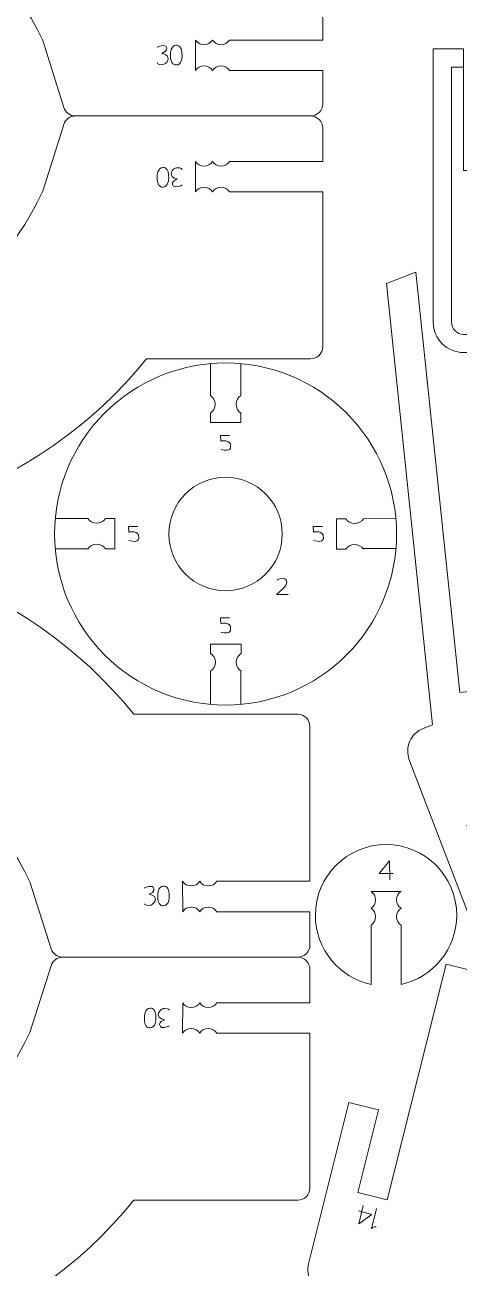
# Model space of a CAD drawing. Header units: centimetres. Extents: x -25 to 25, y -32.5 to 32.5.
# Drawn here: x -6.32 to -1.99, y -3.68 to 8.72 of the extents above; entities that cross this region are included whole.
import ezdxf

# ---------------------------------------------------------------- set-up
doc = ezdxf.new("R2010")
doc.units = ezdxf.units.CM
doc.header["$MEASUREMENT"] = 0
doc.layers.add('Capa 1', color=7, linetype='Continuous')

msp = doc.modelspace()

# ---------------------------------------------------------------- linework, layer by layer
at = {"layer": 'Capa 1', "color": 250, "lineweight": 9}
for points, knots in [([(-4.2776, 8.56826), (-4.2776, 8.56826), (-3.34773, 8.56826), (-3.34773, 8.56826), (-3.34773, 8.56826), (-3.34773, 8.56826), (-3.34773, 10.11367), (-3.34773, 10.11367), (-3.34773, 10.11367), (-3.34777, 10.18055), (-3.40184, 10.23479), (-3.46872, 10.23487), (-3.46872, 10.23487), (-3.46872, 10.23487), (-5.10505, 10.23466), (-5.10505, 10.23466), (-5.10505, 10.23466), (-6.19183, 11.5778), (-7.95059, 12.18176), (-9.63327, 11.78969), (-9.63327, 11.78969), (-11.31595, 11.39757), (-12.62119, 10.10196), (-13.00231, 8.41678), (-13.00231, 8.41678), (-13.00231, 8.41678), (-12.37828, 8.41678), (-12.37828, 8.41678), (-12.37828, 8.41678), (-11.86627, 9.66375), (-10.66678, 10.49123), (-9.31928, 10.52709), (-9.31928, 10.52709), (-7.97177, 10.563), (-6.72051, 9.78045), (-6.1429, 8.56247), (-6.1429, 8.56247), (-6.1429, 8.56247), (-5.93152, 7.8954), (-5.93152, 7.8954), (-5.93152, 7.8954), (-5.91556, 7.84498), (-5.86884, 7.81078), (-5.816, 7.81078), (-5.816, 7.81078), (-5.816, 7.81078), (-3.46893, 7.81078), (-3.46893, 7.81078), (-3.46893, 7.81078), (-3.43676, 7.81082), (-3.40591, 7.82359), (-3.38321, 7.84638), (-3.38321, 7.84638), (-3.36046, 7.86913), (-3.34773, 7.89981), (-3.34773, 7.93198), (-3.34773, 7.93198), (-3.34773, 7.93198), (-3.34773, 8.26525), (-3.34773, 8.26525), (-3.34773, 8.26525), (-3.34773, 8.26525), (-4.27744, 8.26525), (-4.27744, 8.26525)], [0, 0, 0, 0, 0.05882353, 0.05882353, 0.05882353, 0.05882353, 0.11764706, 0.11764706, 0.11764706, 0.11764706, 0.17647059, 0.17647059, 0.17647059, 0.17647059, 0.23529412, 0.23529412, 0.23529412, 0.23529412, 0.29411765, 0.29411765, 0.29411765, 0.29411765, 0.35294118, 0.35294118, 0.35294118, 0.35294118, 0.41176471, 0.41176471, 0.41176471, 0.41176471, 0.47058824, 0.47058824, 0.47058824, 0.47058824, 0.52941176, 0.52941176, 0.52941176, 0.52941176, 0.58823529, 0.58823529, 0.58823529, 0.58823529, 0.64705882, 0.64705882, 0.64705882, 0.64705882, 0.70588235, 0.70588235, 0.70588235, 0.70588235, 0.76470588, 0.76470588, 0.76470588, 0.76470588, 0.82352941, 0.82352941, 0.82352941, 0.82352941, 0.88235294, 0.88235294, 0.88235294, 0.88235294, 1, 1, 1, 1]), ([(-4.61785, 8.56826), (-4.59989, 8.54028), (-4.5685, 8.52174), (-4.53279, 8.52174), (-4.53279, 8.52174), (-4.49708, 8.52174), (-4.46569, 8.54028), (-4.44773, 8.56826)], [0, 0, 0, 0, 0.33333333, 0.33333333, 0.33333333, 0.33333333, 1, 1, 1, 1]), ([(-4.44773, 8.56826), (-4.42977, 8.54028), (-4.39838, 8.52174), (-4.36267, 8.52174), (-4.36267, 8.52174), (-4.32695, 8.52174), (-4.29556, 8.54028), (-4.2776, 8.56826)], [0, 0, 0, 0, 0.33333333, 0.33333333, 0.33333333, 0.33333333, 1, 1, 1, 1]), ([(-4.61769, 8.26525), (-4.59973, 8.29322), (-4.56834, 8.31177), (-4.53263, 8.31177), (-4.53263, 8.31177), (-4.49692, 8.31177), (-4.46552, 8.29322), (-4.44757, 8.26525)], [0, 0, 0, 0, 0.33333333, 0.33333333, 0.33333333, 0.33333333, 1, 1, 1, 1]), ([(-4.44757, 8.26525), (-4.42961, 8.29322), (-4.39822, 8.31177), (-4.3625, 8.31177), (-4.3625, 8.31177), (-4.32679, 8.31177), (-4.2954, 8.29322), (-4.27744, 8.26525)], [0, 0, 0, 0, 0.33333333, 0.33333333, 0.33333333, 0.33333333, 1, 1, 1, 1]), ([(-4.2776, 7.0533), (-4.2776, 7.0533), (-3.34773, 7.0533), (-3.34773, 7.0533), (-3.34773, 7.0533), (-3.34773, 7.0533), (-3.34773, 5.50789), (-3.34773, 5.50789), (-3.34773, 5.50789), (-3.34777, 5.44101), (-3.40184, 5.38677), (-3.46872, 5.38669), (-3.46872, 5.38669), (-3.46872, 5.38669), (-5.10505, 5.3869), (-5.10505, 5.3869), (-5.10505, 5.3869), (-6.19183, 4.04376), (-7.95059, 3.4398), (-9.63327, 3.83187), (-9.63327, 3.83187), (-11.31595, 4.22399), (-12.62119, 5.5196), (-13.00231, 7.20478), (-13.00231, 7.20478), (-13.00231, 7.20478), (-12.37828, 7.20478), (-12.37828, 7.20478), (-12.37828, 7.20478), (-11.86627, 5.95781), (-10.66678, 5.13033), (-9.31928, 5.09447), (-9.31928, 5.09447), (-7.97177, 5.05856), (-6.72051, 5.84111), (-6.1429, 7.05909), (-6.1429, 7.05909), (-6.1429, 7.05909), (-5.93152, 7.72616), (-5.93152, 7.72616), (-5.93152, 7.72616), (-5.91556, 7.77658), (-5.86884, 7.81078), (-5.816, 7.81078)], [0, 0, 0, 0, 0.08333333, 0.08333333, 0.08333333, 0.08333333, 0.16666667, 0.16666667, 0.16666667, 0.16666667, 0.25, 0.25, 0.25, 0.25, 0.33333333, 0.33333333, 0.33333333, 0.33333333, 0.41666667, 0.41666667, 0.41666667, 0.41666667, 0.5, 0.5, 0.5, 0.5, 0.58333333, 0.58333333, 0.58333333, 0.58333333, 0.66666667, 0.66666667, 0.66666667, 0.66666667, 0.75, 0.75, 0.75, 0.75, 0.83333333, 0.83333333, 0.83333333, 0.83333333, 1, 1, 1, 1]), ([(-3.46893, 7.81078), (-3.43676, 7.81074), (-3.40591, 7.79797), (-3.38321, 7.77518), (-3.38321, 7.77518), (-3.36046, 7.75243), (-3.34773, 7.72175), (-3.34773, 7.68958), (-3.34773, 7.68958), (-3.34773, 7.68958), (-3.34773, 7.35631), (-3.34773, 7.35631), (-3.34773, 7.35631), (-3.34773, 7.35631), (-4.27744, 7.35631), (-4.27744, 7.35631)], [0, 0, 0, 0, 0.2, 0.2, 0.2, 0.2, 0.4, 0.4, 0.4, 0.4, 0.6, 0.6, 0.6, 0.6, 1, 1, 1, 1]), ([(-4.61769, 7.35631), (-4.59973, 7.32834), (-4.56834, 7.30979), (-4.53263, 7.30979), (-4.53263, 7.30979), (-4.49692, 7.30979), (-4.46552, 7.32834), (-4.44757, 7.35631)], [0, 0, 0, 0, 0.33333333, 0.33333333, 0.33333333, 0.33333333, 1, 1, 1, 1]), ([(-4.44757, 7.35631), (-4.42961, 7.32834), (-4.39822, 7.30979), (-4.3625, 7.30979), (-4.3625, 7.30979), (-4.32679, 7.30979), (-4.2954, 7.32834), (-4.27744, 7.35631)], [0, 0, 0, 0, 0.33333333, 0.33333333, 0.33333333, 0.33333333, 1, 1, 1, 1]), ([(-4.61785, 7.0533), (-4.59989, 7.08128), (-4.5685, 7.09982), (-4.53279, 7.09982), (-4.53279, 7.09982), (-4.49708, 7.09982), (-4.46569, 7.08128), (-4.44773, 7.0533)], [0, 0, 0, 0, 0.33333333, 0.33333333, 0.33333333, 0.33333333, 1, 1, 1, 1]), ([(-4.44773, 7.0533), (-4.42977, 7.08128), (-4.39838, 7.09982), (-4.36267, 7.09982), (-4.36267, 7.09982), (-4.32695, 7.09982), (-4.29556, 7.08128), (-4.2776, 7.0533)], [0, 0, 0, 0, 0.33333333, 0.33333333, 0.33333333, 0.33333333, 1, 1, 1, 1]), ([(-2.7102, 6.14013), (-2.7102, 6.14013), (-2.41727, 6.25227), (-2.41727, 6.25227), (-2.41727, 6.25227), (-2.41727, 6.25227), (-1.98019, 2.05726), (-1.98019, 2.05726), (-1.98019, 2.05726), (-1.98019, 2.05726), (-1.02435, 2.15685), (-1.02435, 2.15685), (-1.02435, 2.15685), (-0.5287, 0.86214), (-0.26416, 0.17111), (0.20325, -1.04984), (0.20325, -1.04984), (0.20325, -1.04984), (-0.76112, -1.41902), (-0.76112, -1.41902), (-0.76112, -1.41902), (-0.76112, -1.41902), (-1.62771, 0.84465), (-1.62771, 0.84465), (-1.62771, 0.84465), (-1.62771, 0.84465), (-1.91069, 0.73632), (-1.91069, 0.73632), (-1.91069, 0.73632), (-1.91069, 0.73632), (-1.60738, -0.05597), (-1.60738, -0.05597), (-1.60738, -0.05597), (-1.60738, -0.05597), (-1.89031, -0.16428), (-1.89031, -0.16428), (-1.89031, -0.16428), (-1.89031, -0.16428), (-2.48377, 1.38594), (-2.48377, 1.38594), (-2.48377, 1.38594), (-2.50674, 1.44604), (-2.50488, 1.51277), (-2.47865, 1.57148), (-2.47865, 1.57148), (-2.45239, 1.63025), (-2.40416, 1.67602), (-2.3441, 1.69897), (-2.3441, 1.69897), (-2.3441, 1.69897), (-2.2512, 1.73453), (-2.2512, 1.73453), (-2.2512, 1.73453), (-2.2512, 1.73453), (-2.7102, 6.14013), (-2.7102, 6.14013)], [0, 0, 0, 0, 0.06666667, 0.06666667, 0.06666667, 0.06666667, 0.13333333, 0.13333333, 0.13333333, 0.13333333, 0.2, 0.2, 0.2, 0.2, 0.26666667, 0.26666667, 0.26666667, 0.26666667, 0.33333333, 0.33333333, 0.33333333, 0.33333333, 0.4, 0.4, 0.4, 0.4, 0.46666667, 0.46666667, 0.46666667, 0.46666667, 0.53333333, 0.53333333, 0.53333333, 0.53333333, 0.6, 0.6, 0.6, 0.6, 0.66666667, 0.66666667, 0.66666667, 0.66666667, 0.73333333, 0.73333333, 0.73333333, 0.73333333, 0.8, 0.8, 0.8, 0.8, 0.86666667, 0.86666667, 0.86666667, 0.86666667, 1, 1, 1, 1]), ([(-4.31728, 1.93298), (-4.76966, 1.93268), (-5.20364, 2.11211), (-5.52369, 2.43179), (-5.52369, 2.43179), (-5.84379, 2.75146), (-6.02377, 3.18737), (-6.02407, 3.63976), (-6.02407, 3.63976), (-6.02433, 4.09213), (-5.84492, 4.52609), (-5.52523, 4.84618), (-5.52523, 4.84618), (-5.20554, 5.16627), (-4.76966, 5.34624), (-4.31728, 5.34652), (-4.31728, 5.34652), (-3.86489, 5.34682), (-3.43091, 5.16738), (-3.11085, 4.84771), (-3.11085, 4.84771), (-2.79077, 4.52802), (-2.61078, 4.09213), (-2.61048, 3.63976), (-2.61048, 3.63976), (-2.61023, 3.18737), (-2.78965, 2.7534), (-3.10933, 2.43331), (-3.10933, 2.43331), (-3.42898, 2.11324), (-3.86489, 1.93325), (-4.31728, 1.93298)], [0, 0, 0, 0, 0.11111111, 0.11111111, 0.11111111, 0.11111111, 0.22222222, 0.22222222, 0.22222222, 0.22222222, 0.33333333, 0.33333333, 0.33333333, 0.33333333, 0.44444444, 0.44444444, 0.44444444, 0.44444444, 0.55555556, 0.55555556, 0.55555556, 0.55555556, 0.66666667, 0.66666667, 0.66666667, 0.66666667, 0.77777778, 0.77777778, 0.77777778, 0.77777778, 1, 1, 1, 1]), ([(-4.46933, 4.84556), (-4.44034, 4.86417), (-4.42113, 4.89669), (-4.42113, 4.93369), (-4.42113, 4.93369), (-4.42113, 4.97069), (-4.44034, 5.00321), (-4.46933, 5.02181)], [0, 0, 0, 0, 0.33333333, 0.33333333, 0.33333333, 0.33333333, 1, 1, 1, 1]), ([(-4.16497, 4.84556), (-4.19396, 4.86417), (-4.21317, 4.89669), (-4.21317, 4.93369), (-4.21317, 4.93369), (-4.21317, 4.97069), (-4.19396, 5.00321), (-4.16497, 5.02181)], [0, 0, 0, 0, 0.33333333, 0.33333333, 0.33333333, 0.33333333, 1, 1, 1, 1]), ([(-4.46933, 4.84555), (-4.46933, 4.84555), (-4.46944, 4.75303), (-4.46944, 4.75303), (-4.46944, 4.75303), (-4.46944, 4.75303), (-4.16497, 4.75303), (-4.16497, 4.75303), (-4.16497, 4.75303), (-4.16497, 4.75303), (-4.16497, 4.84557), (-4.16497, 4.84557)], [0, 0, 0, 0, 0.25, 0.25, 0.25, 0.25, 0.5, 0.5, 0.5, 0.5, 1, 1, 1, 1]), ([(-4.88288, 3.63975), (-4.88288, 3.32737), (-4.62965, 3.07417), (-4.31729, 3.07417), (-4.31729, 3.07417), (-4.00493, 3.07413), (-3.75169, 3.32737), (-3.75169, 3.63975), (-3.75169, 3.63975), (-3.75168, 3.95214), (-4.00493, 4.20534), (-4.31728, 4.20534), (-4.31728, 4.20534), (-4.62965, 4.20535), (-4.88288, 3.95214), (-4.88288, 3.63975)], [0, 0, 0, 0, 0.2, 0.2, 0.2, 0.2, 0.4, 0.4, 0.4, 0.4, 0.6, 0.6, 0.6, 0.6, 1, 1, 1, 1]), ([(-4.40546, 0.17469), (-4.40546, 0.17469), (-3.47559, 0.17469), (-3.47559, 0.17469), (-3.47559, 0.17469), (-3.47559, 0.17469), (-3.47559, 1.7201), (-3.47559, 1.7201), (-3.47559, 1.7201), (-3.47563, 1.78698), (-3.5297, 1.84122), (-3.59658, 1.8413), (-3.59658, 1.8413), (-3.59658, 1.8413), (-5.23291, 1.84109), (-5.23291, 1.84109), (-5.23291, 1.84109), (-6.31969, 3.18423), (-8.07845, 3.78819), (-9.76113, 3.39612), (-9.76113, 3.39612), (-11.44381, 3.004), (-12.74905, 1.70839), (-13.13017, 0.02321), (-13.13017, 0.02321), (-13.13017, 0.02321), (-12.50614, 0.02321), (-12.50614, 0.02321), (-12.50614, 0.02321), (-11.99413, 1.27018), (-10.79464, 2.09766), (-9.44714, 2.13352), (-9.44714, 2.13352), (-8.09963, 2.16943), (-6.84837, 1.38688), (-6.27076, 0.1689), (-6.27076, 0.1689), (-6.27076, 0.1689), (-6.05938, -0.49817), (-6.05938, -0.49817), (-6.05938, -0.49817), (-6.04342, -0.54859), (-5.9967, -0.58279), (-5.94386, -0.58279), (-5.94386, -0.58279), (-5.94386, -0.58279), (-3.59679, -0.58279), (-3.59679, -0.58279), (-3.59679, -0.58279), (-3.56462, -0.58275), (-3.53377, -0.56998), (-3.51107, -0.54719), (-3.51107, -0.54719), (-3.48832, -0.52444), (-3.47559, -0.49376), (-3.47559, -0.46159), (-3.47559, -0.46159), (-3.47559, -0.46159), (-3.47559, -0.12832), (-3.47559, -0.12832), (-3.47559, -0.12832), (-3.47559, -0.12832), (-4.4053, -0.12832), (-4.4053, -0.12832)], [0, 0, 0, 0, 0.05882353, 0.05882353, 0.05882353, 0.05882353, 0.11764706, 0.11764706, 0.11764706, 0.11764706, 0.17647059, 0.17647059, 0.17647059, 0.17647059, 0.23529412, 0.23529412, 0.23529412, 0.23529412, 0.29411765, 0.29411765, 0.29411765, 0.29411765, 0.35294118, 0.35294118, 0.35294118, 0.35294118, 0.41176471, 0.41176471, 0.41176471, 0.41176471, 0.47058824, 0.47058824, 0.47058824, 0.47058824, 0.52941176, 0.52941176, 0.52941176, 0.52941176, 0.58823529, 0.58823529, 0.58823529, 0.58823529, 0.64705882, 0.64705882, 0.64705882, 0.64705882, 0.70588235, 0.70588235, 0.70588235, 0.70588235, 0.76470588, 0.76470588, 0.76470588, 0.76470588, 0.82352941, 0.82352941, 0.82352941, 0.82352941, 0.88235294, 0.88235294, 0.88235294, 0.88235294, 1, 1, 1, 1]), ([(-5.51628, 3.79515), (-5.5349, 3.76616), (-5.56742, 3.74695), (-5.60441, 3.74695), (-5.60441, 3.74695), (-5.64141, 3.74695), (-5.67393, 3.76616), (-5.69254, 3.79515)], [0, 0, 0, 0, 0.33333333, 0.33333333, 0.33333333, 0.33333333, 1, 1, 1, 1]), ([(-5.51628, 3.79515), (-5.51628, 3.79515), (-5.42377, 3.79526), (-5.42377, 3.79526), (-5.42377, 3.79526), (-5.42377, 3.79526), (-5.42377, 3.49079), (-5.42377, 3.49079), (-5.42377, 3.49079), (-5.42377, 3.49079), (-5.5163, 3.49079), (-5.5163, 3.49079)], [0, 0, 0, 0, 0.25, 0.25, 0.25, 0.25, 0.5, 0.5, 0.5, 0.5, 1, 1, 1, 1]), ([(-3.1182, 3.79192), (-3.1182, 3.79192), (-3.21071, 3.79203), (-3.21071, 3.79203), (-3.21071, 3.79203), (-3.21071, 3.79203), (-3.21071, 3.48756), (-3.21071, 3.48756), (-3.21071, 3.48756), (-3.21071, 3.48756), (-3.11818, 3.48756), (-3.11818, 3.48756)], [0, 0, 0, 0, 0.25, 0.25, 0.25, 0.25, 0.5, 0.5, 0.5, 0.5, 1, 1, 1, 1]), ([(-2.94194, 3.79192), (-2.96056, 3.76293), (-2.99308, 3.74372), (-3.03008, 3.74372), (-3.03008, 3.74372), (-3.06707, 3.74372), (-3.09959, 3.76293), (-3.1182, 3.79192)], [0, 0, 0, 0, 0.33333333, 0.33333333, 0.33333333, 0.33333333, 1, 1, 1, 1]), ([(-5.51628, 3.49079), (-5.5349, 3.51978), (-5.56742, 3.53899), (-5.60441, 3.53899), (-5.60441, 3.53899), (-5.64141, 3.53899), (-5.67393, 3.51978), (-5.69254, 3.49079)], [0, 0, 0, 0, 0.33333333, 0.33333333, 0.33333333, 0.33333333, 1, 1, 1, 1]), ([(-2.94194, 3.48756), (-2.96056, 3.51655), (-2.99308, 3.53576), (-3.03008, 3.53576), (-3.03008, 3.53576), (-3.06707, 3.53576), (-3.09959, 3.51655), (-3.1182, 3.48756)], [0, 0, 0, 0, 0.33333333, 0.33333333, 0.33333333, 0.33333333, 1, 1, 1, 1]), ([(-4.46676, 2.44773), (-4.46676, 2.44773), (-4.46687, 2.54024), (-4.46687, 2.54024), (-4.46687, 2.54024), (-4.46687, 2.54024), (-4.16241, 2.54024), (-4.16241, 2.54024), (-4.16241, 2.54024), (-4.16241, 2.54024), (-4.16241, 2.44771), (-4.16241, 2.44771)], [0, 0, 0, 0, 0.25, 0.25, 0.25, 0.25, 0.5, 0.5, 0.5, 0.5, 1, 1, 1, 1]), ([(-4.46676, 2.27145), (-4.43777, 2.29007), (-4.41856, 2.32259), (-4.41856, 2.35958), (-4.41856, 2.35958), (-4.41856, 2.39658), (-4.43777, 2.4291), (-4.46676, 2.44771)], [0, 0, 0, 0, 0.33333333, 0.33333333, 0.33333333, 0.33333333, 1, 1, 1, 1]), ([(-4.16241, 2.27145), (-4.19139, 2.29007), (-4.2106, 2.32259), (-4.2106, 2.35958), (-4.2106, 2.35958), (-4.2106, 2.39658), (-4.19139, 2.4291), (-4.16241, 2.44771)], [0, 0, 0, 0, 0.33333333, 0.33333333, 0.33333333, 0.33333333, 1, 1, 1, 1]), ([(-2.56568, -0.26316), (-2.56568, -0.26316), (-2.56568, -0.85369), (-2.56568, -0.85369), (-2.56568, -0.85369), (-2.24808, -0.78492), (-2.01012, -0.50236), (-2.01012, -0.16417), (-2.01012, -0.16417), (-2.01012, 0.22551), (-2.32601, 0.54139), (-2.71568, 0.54139), (-2.71568, 0.54139), (-3.10535, 0.54139), (-3.42124, 0.22551), (-3.42124, -0.16417), (-3.42124, -0.16417), (-3.42124, -0.50236), (-3.18328, -0.78493), (-2.86568, -0.85369), (-2.86568, -0.85369), (-2.86568, -0.85369), (-2.86569, -0.26332), (-2.86569, -0.26332)], [0, 0, 0, 0, 0.14285714, 0.14285714, 0.14285714, 0.14285714, 0.28571429, 0.28571429, 0.28571429, 0.28571429, 0.42857143, 0.42857143, 0.42857143, 0.42857143, 0.57142857, 0.57142857, 0.57142857, 0.57142857, 0.71428571, 0.71428571, 0.71428571, 0.71428571, 1, 1, 1, 1]), ([(-4.74571, 0.17469), (-4.72775, 0.14671), (-4.69636, 0.12817), (-4.66065, 0.12817), (-4.66065, 0.12817), (-4.62494, 0.12817), (-4.59355, 0.14671), (-4.57559, 0.17469)], [0, 0, 0, 0, 0.33333333, 0.33333333, 0.33333333, 0.33333333, 1, 1, 1, 1]), ([(-4.57559, 0.17469), (-4.55763, 0.14671), (-4.52624, 0.12817), (-4.49053, 0.12817), (-4.49053, 0.12817), (-4.45481, 0.12817), (-4.42342, 0.14671), (-4.40546, 0.17469)], [0, 0, 0, 0, 0.33333333, 0.33333333, 0.33333333, 0.33333333, 1, 1, 1, 1]), ([(-4.74555, -0.12832), (-4.72759, -0.10035), (-4.6962, -0.0818), (-4.66049, -0.0818), (-4.66049, -0.0818), (-4.62478, -0.0818), (-4.59338, -0.10035), (-4.57543, -0.12832)], [0, 0, 0, 0, 0.33333333, 0.33333333, 0.33333333, 0.33333333, 1, 1, 1, 1]), ([(-4.57543, -0.12832), (-4.55747, -0.10035), (-4.52608, -0.0818), (-4.49036, -0.0818), (-4.49036, -0.0818), (-4.45465, -0.0818), (-4.42326, -0.10035), (-4.4053, -0.12832)], [0, 0, 0, 0, 0.33333333, 0.33333333, 0.33333333, 0.33333333, 1, 1, 1, 1]), ([(-4.40546, -1.34027), (-4.40546, -1.34027), (-3.47559, -1.34027), (-3.47559, -1.34027), (-3.47559, -1.34027), (-3.47559, -1.34027), (-3.47559, -2.88568), (-3.47559, -2.88568), (-3.47559, -2.88568), (-3.47563, -2.95256), (-3.5297, -3.0068), (-3.59658, -3.00688), (-3.59658, -3.00688), (-3.59658, -3.00688), (-5.23291, -3.00667), (-5.23291, -3.00667), (-5.23291, -3.00667), (-6.31969, -4.34981), (-8.07845, -4.95377), (-9.76113, -4.5617), (-9.76113, -4.5617), (-11.44381, -4.16958), (-12.74905, -2.87397), (-13.13017, -1.18879), (-13.13017, -1.18879), (-13.13017, -1.18879), (-12.50614, -1.18879), (-12.50614, -1.18879), (-12.50614, -1.18879), (-11.99413, -2.43576), (-10.79464, -3.26324), (-9.44714, -3.2991), (-9.44714, -3.2991), (-8.09963, -3.33501), (-6.84837, -2.55246), (-6.27076, -1.33448), (-6.27076, -1.33448), (-6.27076, -1.33448), (-6.05938, -0.66741), (-6.05938, -0.66741), (-6.05938, -0.66741), (-6.04342, -0.61699), (-5.9967, -0.58279), (-5.94386, -0.58279)], [0, 0, 0, 0, 0.08333333, 0.08333333, 0.08333333, 0.08333333, 0.16666667, 0.16666667, 0.16666667, 0.16666667, 0.25, 0.25, 0.25, 0.25, 0.33333333, 0.33333333, 0.33333333, 0.33333333, 0.41666667, 0.41666667, 0.41666667, 0.41666667, 0.5, 0.5, 0.5, 0.5, 0.58333333, 0.58333333, 0.58333333, 0.58333333, 0.66666667, 0.66666667, 0.66666667, 0.66666667, 0.75, 0.75, 0.75, 0.75, 0.83333333, 0.83333333, 0.83333333, 0.83333333, 1, 1, 1, 1]), ([(-3.59679, -0.58279), (-3.56462, -0.58283), (-3.53377, -0.5956), (-3.51107, -0.61839), (-3.51107, -0.61839), (-3.48832, -0.64114), (-3.47559, -0.67182), (-3.47559, -0.70399), (-3.47559, -0.70399), (-3.47559, -0.70399), (-3.47559, -1.03726), (-3.47559, -1.03726), (-3.47559, -1.03726), (-3.47559, -1.03726), (-4.4053, -1.03726), (-4.4053, -1.03726)], [0, 0, 0, 0, 0.2, 0.2, 0.2, 0.2, 0.4, 0.4, 0.4, 0.4, 0.6, 0.6, 0.6, 0.6, 1, 1, 1, 1]), ([(-3.14814, -8.38936), (-3.14814, -8.38936), (-2.84394, -8.46578), (-2.84394, -8.46578), (-2.84394, -8.46578), (-2.84394, -8.46578), (-2.90996, -4.24858), (-2.90996, -4.24858), (-2.90996, -4.24858), (-2.90996, -4.24858), (-1.94906, -4.23354), (-1.94906, -4.23354), (-1.94906, -4.23354), (-1.61126, -2.88898), (-1.43097, -2.17135), (-1.11241, -0.90339), (-1.11241, -0.90339), (-1.11241, -0.90339), (-2.11391, -0.65178), (-2.11391, -0.65178), (-2.11391, -0.65178), (-2.11391, -0.65178), (-2.70452, -3.00261), (-2.70452, -3.00261), (-2.70452, -3.00261), (-2.70452, -3.00261), (-2.99839, -2.92877), (-2.99839, -2.92877), (-2.99839, -2.92877), (-2.99839, -2.92877), (-2.79168, -2.10598), (-2.79168, -2.10598), (-2.79168, -2.10598), (-2.79168, -2.10598), (-3.0855, -2.03216), (-3.0855, -2.03216), (-3.0855, -2.03216), (-3.0855, -2.03216), (-3.48997, -3.64206), (-3.48997, -3.64206), (-3.48997, -3.64206), (-3.5056, -3.70447), (-3.49581, -3.77051), (-3.46276, -3.82567), (-3.46276, -3.82567), (-3.42969, -3.88089), (-3.37635, -3.92059), (-3.31398, -3.93621), (-3.31398, -3.93621), (-3.31398, -3.93621), (-3.21751, -3.96045), (-3.21751, -3.96045), (-3.21751, -3.96045), (-3.21751, -3.96045), (-3.14814, -8.38936), (-3.14814, -8.38936)], [0, 0, 0, 0, 0.06666667, 0.06666667, 0.06666667, 0.06666667, 0.13333333, 0.13333333, 0.13333333, 0.13333333, 0.2, 0.2, 0.2, 0.2, 0.26666667, 0.26666667, 0.26666667, 0.26666667, 0.33333333, 0.33333333, 0.33333333, 0.33333333, 0.4, 0.4, 0.4, 0.4, 0.46666667, 0.46666667, 0.46666667, 0.46666667, 0.53333333, 0.53333333, 0.53333333, 0.53333333, 0.6, 0.6, 0.6, 0.6, 0.66666667, 0.66666667, 0.66666667, 0.66666667, 0.73333333, 0.73333333, 0.73333333, 0.73333333, 0.8, 0.8, 0.8, 0.8, 0.86666667, 0.86666667, 0.86666667, 0.86666667, 1, 1, 1, 1]), ([(-4.74555, -1.03726), (-4.72759, -1.06523), (-4.6962, -1.08378), (-4.66049, -1.08378), (-4.66049, -1.08378), (-4.62478, -1.08378), (-4.59338, -1.06523), (-4.57543, -1.03726)], [0, 0, 0, 0, 0.33333333, 0.33333333, 0.33333333, 0.33333333, 1, 1, 1, 1]), ([(-4.57543, -1.03726), (-4.55747, -1.06523), (-4.52608, -1.08378), (-4.49036, -1.08378), (-4.49036, -1.08378), (-4.45465, -1.08378), (-4.42326, -1.06523), (-4.4053, -1.03726)], [0, 0, 0, 0, 0.33333333, 0.33333333, 0.33333333, 0.33333333, 1, 1, 1, 1]), ([(-4.74571, -1.34027), (-4.72775, -1.31229), (-4.69636, -1.29375), (-4.66065, -1.29375), (-4.66065, -1.29375), (-4.62494, -1.29375), (-4.59355, -1.31229), (-4.57559, -1.34027)], [0, 0, 0, 0, 0.33333333, 0.33333333, 0.33333333, 0.33333333, 1, 1, 1, 1]), ([(-4.57559, -1.34027), (-4.55763, -1.31229), (-4.52624, -1.29375), (-4.49053, -1.29375), (-4.49053, -1.29375), (-4.45481, -1.29375), (-4.42342, -1.31229), (-4.40546, -1.34027)], [0, 0, 0, 0, 0.33333333, 0.33333333, 0.33333333, 0.33333333, 1, 1, 1, 1])]:
    msp.add_open_spline(points, degree=3, knots=knots, dxfattribs=at)
at = {"layer": 'Capa 1', "color": 18, "lineweight": 9}
msp.add_open_spline([(10.84457, 8.47988), (10.84457, 8.47988), (10.84457, 8.7859), (10.84457, 8.7859), (10.84457, 8.7859), (10.84457, 8.7859), (12.54125, 8.7859), (12.54125, 8.7859), (12.54125, 8.7859), (12.54125, 8.7859), (12.54125, 8.47988), (12.54125, 8.47988), (12.54125, 8.47988), (12.54125, 8.47988), (14.11678, 8.47988), (14.11678, 8.47988), (14.11678, 8.47988), (14.11678, 8.47988), (14.11678, 7.26792), (14.11678, 7.26792), (14.11678, 7.26792), (14.11678, 7.26792), (14.41978, 7.26792), (14.41978, 7.26792), (14.41978, 7.26792), (14.41978, 7.26792), (14.41978, 8.47988), (14.41978, 8.47988), (14.41978, 8.47988), (14.41978, 8.47988), (14.72274, 8.47988), (14.72274, 8.47988), (14.72274, 8.47988), (14.72274, 8.47988), (14.72274, 5.753), (14.72274, 5.753), (14.72274, 5.753), (14.72282, 5.67271), (14.69095, 5.59568), (14.63421, 5.53886), (14.63421, 5.53886), (14.57747, 5.48204), (14.50007, 5.45008), (14.41978, 5.45004), (14.41978, 5.45004), (14.41978, 5.45004), (12.60185, 5.45004), (12.60185, 5.45004), (12.60185, 5.45004), (12.52156, 5.45), (12.44454, 5.48182), (12.38772, 5.53856), (12.38772, 5.53856), (12.33089, 5.59534), (12.29894, 5.67271), (12.29889, 5.753), (12.29889, 5.753), (12.29889, 5.753), (12.29889, 5.9348), (12.29889, 5.9348), (12.29889, 5.9348), (12.29889, 5.9348), (0.17952, 5.9348), (0.17952, 5.9348), (0.17952, 5.9348), (0.17952, 5.9348), (0.17952, 5.753), (0.17952, 5.753), (0.17952, 5.753), (0.17956, 5.67271), (0.14773, 5.59568), (0.09095, 5.53886), (0.09095, 5.53886), (0.03421, 5.48204), (-0.04315, 5.45008), (-0.12344, 5.45004), (-0.12344, 5.45004), (-0.12344, 5.45004), (-1.94136, 5.45004), (-1.94136, 5.45004), (-1.94136, 5.45004), (-2.02166, 5.45), (-2.09872, 5.48182), (-2.15554, 5.53856), (-2.15554, 5.53856), (-2.21237, 5.59534), (-2.24428, 5.67271), (-2.24437, 5.753), (-2.24437, 5.753), (-2.24437, 5.753), (-2.24437, 8.47988), (-2.24437, 8.47988), (-2.24437, 8.47988), (-2.24437, 8.47988), (-1.94136, 8.47988), (-1.94136, 8.47988), (-1.94136, 8.47988), (-1.94136, 8.47988), (-1.94136, 7.26792), (-1.94136, 7.26792), (-1.94136, 7.26792), (-1.94136, 7.26792), (-1.63836, 7.26792), (-1.63836, 7.26792), (-1.63836, 7.26792), (-1.63836, 7.26792), (-1.63836, 8.47988), (-1.63836, 8.47988), (-1.63836, 8.47988), (-1.63836, 8.47988), (-0.06288, 8.47988), (-0.06288, 8.47988), (-0.06288, 8.47988), (-0.06288, 8.47988), (-0.06288, 8.7859), (-0.06288, 8.7859), (-0.06288, 8.7859), (-0.06288, 8.7859), (1.63384, 8.7859), (1.63384, 8.7859), (1.63384, 8.7859), (1.63384, 8.7859), (1.63384, 8.47988), (1.63384, 8.47988), (1.63384, 8.47988), (1.63384, 8.47988), (10.84457, 8.47988), (10.84457, 8.47988)], degree=3, knots=[0, 0, 0, 0, 0.03030303, 0.03030303, 0.03030303, 0.03030303, 0.06060606, 0.06060606, 0.06060606, 0.06060606, 0.09090909, 0.09090909, 0.09090909, 0.09090909, 0.12121212, 0.12121212, 0.12121212, 0.12121212, 0.15151515, 0.15151515, 0.15151515, 0.15151515, 0.18181818, 0.18181818, 0.18181818, 0.18181818, 0.21212121, 0.21212121, 0.21212121, 0.21212121, 0.24242424, 0.24242424, 0.24242424, 0.24242424, 0.27272727, 0.27272727, 0.27272727, 0.27272727, 0.3030303, 0.3030303, 0.3030303, 0.3030303, 0.33333333, 0.33333333, 0.33333333, 0.33333333, 0.36363636, 0.36363636, 0.36363636, 0.36363636, 0.39393939, 0.39393939, 0.39393939, 0.39393939, 0.42424242, 0.42424242, 0.42424242, 0.42424242, 0.45454545, 0.45454545, 0.45454545, 0.45454545, 0.48484848, 0.48484848, 0.48484848, 0.48484848, 0.51515152, 0.51515152, 0.51515152, 0.51515152, 0.54545455, 0.54545455, 0.54545455, 0.54545455, 0.57575758, 0.57575758, 0.57575758, 0.57575758, 0.60606061, 0.60606061, 0.60606061, 0.60606061, 0.63636364, 0.63636364, 0.63636364, 0.63636364, 0.66666667, 0.66666667, 0.66666667, 0.66666667, 0.6969697, 0.6969697, 0.6969697, 0.6969697, 0.72727273, 0.72727273, 0.72727273, 0.72727273, 0.75757576, 0.75757576, 0.75757576, 0.75757576, 0.78787879, 0.78787879, 0.78787879, 0.78787879, 0.81818182, 0.81818182, 0.81818182, 0.81818182, 0.84848485, 0.84848485, 0.84848485, 0.84848485, 0.87878788, 0.87878788, 0.87878788, 0.87878788, 0.90909091, 0.90909091, 0.90909091, 0.90909091, 0.93939394, 0.93939394, 0.93939394, 0.93939394, 1, 1, 1, 1], dxfattribs=at)
at = {"layer": 'Capa 1', "color": 250, "lineweight": 9}
for points in [[(-4.61769, 8.26525), (-4.61769, 8.26525), (-4.61785, 8.56826), (-4.61785, 8.56826)], [(-4.61769, 7.35631), (-4.61769, 7.35631), (-4.61785, 7.0533), (-4.61785, 7.0533)], [(-4.46933, 5.02181), (-4.46933, 5.02181), (-4.46916, 5.33966), (-4.46916, 5.33966)], [(-4.16521, 5.33983), (-4.16521, 5.33983), (-4.16497, 5.02181), (-4.16497, 5.02181)], [(-6.01701, 3.79609), (-6.01701, 3.79609), (-5.69254, 3.79515), (-5.69254, 3.79515)], [(-2.94194, 3.79192), (-2.94194, 3.79192), (-2.61752, 3.79351), (-2.61752, 3.79351)], [(-5.69254, 3.49079), (-5.69254, 3.49079), (-6.01756, 3.49215), (-6.01756, 3.49215)], [(-2.61652, 3.49537), (-2.61652, 3.49537), (-2.94115, 3.49545), (-2.94115, 3.49545)], [(-4.46741, 1.93949), (-4.46741, 1.93949), (-4.46676, 2.27145), (-4.46676, 2.27145)], [(-4.16605, 2.2739), (-4.16605, 2.2739), (-4.16596, 1.93979), (-4.16596, 1.93979)], [(-4.74555, -0.12832), (-4.74555, -0.12832), (-4.74571, 0.17469), (-4.74571, 0.17469)], [(-2.86569, 0.07356), (-2.86569, 0.07356), (-2.56568, 0.07372), (-2.56568, 0.07372)], [(-4.74555, -1.03726), (-4.74555, -1.03726), (-4.74571, -1.34027), (-4.74571, -1.34027)]]:
    msp.add_open_spline(points, degree=3, dxfattribs=at)
at = {"layer": 'Capa 1', "color": 22, "lineweight": 5}
for points, knots in [([(-5.00018, 8.33922), (-5.00018, 8.33922), (-4.99295, 8.32074), (-4.9569, 8.32194), (-4.9569, 8.32194), (-4.93819, 8.32256), (-4.92479, 8.32925), (-4.91507, 8.3369), (-4.91507, 8.3369), (-4.89137, 8.3556), (-4.89015, 8.38464), (-4.89015, 8.38464), (-4.89015, 8.38464), (-4.89137, 8.42635), (-4.95259, 8.43439), (-4.95259, 8.43439), (-4.95259, 8.43439), (-4.89263, 8.45668), (-4.905, 8.48881), (-4.905, 8.48881), (-4.905, 8.48881), (-4.91364, 8.53824), (-5.00018, 8.49625), (-5.00018, 8.49625)], [0, 0, 0, 0, 0.14285714, 0.14285714, 0.14285714, 0.14285714, 0.28571429, 0.28571429, 0.28571429, 0.28571429, 0.42857143, 0.42857143, 0.42857143, 0.42857143, 0.57142857, 0.57142857, 0.57142857, 0.57142857, 0.71428571, 0.71428571, 0.71428571, 0.71428571, 1, 1, 1, 1]), ([(-4.81309, 8.31951), (-4.81309, 8.31951), (-4.87271, 8.31182), (-4.8667, 8.42872), (-4.8667, 8.42872), (-4.8667, 8.42872), (-4.8667, 8.51778), (-4.80577, 8.51548)], [0, 0, 0, 0, 0.33333333, 0.33333333, 0.33333333, 0.33333333, 1, 1, 1, 1]), ([(-4.80577, 8.51529), (-4.80577, 8.51529), (-4.7461, 8.52294), (-4.75209, 8.4061), (-4.75209, 8.4061), (-4.75209, 8.4061), (-4.75213, 8.31705), (-4.81309, 8.31929)], [0, 0, 0, 0, 0.33333333, 0.33333333, 0.33333333, 0.33333333, 1, 1, 1, 1]), ([(-4.94607, 7.10126), (-4.94607, 7.10126), (-5.00574, 7.09361), (-4.99975, 7.21045), (-4.99975, 7.21045), (-4.99975, 7.21045), (-4.99971, 7.2995), (-4.93875, 7.29726)], [0, 0, 0, 0, 0.33333333, 0.33333333, 0.33333333, 0.33333333, 1, 1, 1, 1]), ([(-4.93875, 7.29704), (-4.93875, 7.29704), (-4.87913, 7.30473), (-4.88514, 7.18783), (-4.88514, 7.18783), (-4.88514, 7.18783), (-4.88514, 7.09877), (-4.94607, 7.10107)], [0, 0, 0, 0, 0.33333333, 0.33333333, 0.33333333, 0.33333333, 1, 1, 1, 1]), ([(-4.75166, 7.27733), (-4.75166, 7.27733), (-4.75889, 7.29581), (-4.79494, 7.29461), (-4.79494, 7.29461), (-4.81365, 7.29399), (-4.82705, 7.2873), (-4.83677, 7.27965), (-4.83677, 7.27965), (-4.86047, 7.26095), (-4.86169, 7.23191), (-4.86169, 7.23191), (-4.86169, 7.23191), (-4.86047, 7.1902), (-4.79925, 7.18216), (-4.79925, 7.18216), (-4.79925, 7.18216), (-4.85921, 7.15987), (-4.84684, 7.12774), (-4.84684, 7.12774), (-4.84684, 7.12774), (-4.8382, 7.07831), (-4.75166, 7.1203), (-4.75166, 7.1203)], [0, 0, 0, 0, 0.14285714, 0.14285714, 0.14285714, 0.14285714, 0.28571429, 0.28571429, 0.28571429, 0.28571429, 0.42857143, 0.42857143, 0.42857143, 0.42857143, 0.57142857, 0.57142857, 0.57142857, 0.57142857, 0.71428571, 0.71428571, 0.71428571, 0.71428571, 1, 1, 1, 1]), ([(-4.27765, 4.62331), (-4.27765, 4.62331), (-4.36912, 4.62386), (-4.36912, 4.62386), (-4.36912, 4.62386), (-4.36912, 4.62386), (-4.36583, 4.56748), (-4.36583, 4.56748)], [0, 0, 0, 0, 0.33333333, 0.33333333, 0.33333333, 0.33333333, 1, 1, 1, 1]), ([(-4.36583, 4.56748), (-4.36583, 4.56748), (-4.26074, 4.59154), (-4.26692, 4.51031), (-4.26692, 4.51031), (-4.26692, 4.51031), (-4.25581, 4.45462), (-4.36583, 4.48183)], [0, 0, 0, 0, 0.33333333, 0.33333333, 0.33333333, 0.33333333, 1, 1, 1, 1]), ([(-5.19407, 3.7149), (-5.19407, 3.7149), (-5.28554, 3.71545), (-5.28554, 3.71545), (-5.28554, 3.71545), (-5.28554, 3.71545), (-5.28225, 3.65907), (-5.28225, 3.65907)], [0, 0, 0, 0, 0.33333333, 0.33333333, 0.33333333, 0.33333333, 1, 1, 1, 1]), ([(-5.28225, 3.65907), (-5.28225, 3.65907), (-5.17716, 3.68313), (-5.18334, 3.6019), (-5.18334, 3.6019), (-5.18334, 3.6019), (-5.17223, 3.54621), (-5.28225, 3.57342)], [0, 0, 0, 0, 0.33333333, 0.33333333, 0.33333333, 0.33333333, 1, 1, 1, 1]), ([(-3.35081, 3.7149), (-3.35081, 3.7149), (-3.44228, 3.71545), (-3.44228, 3.71545), (-3.44228, 3.71545), (-3.44228, 3.71545), (-3.43899, 3.65907), (-3.43899, 3.65907)], [0, 0, 0, 0, 0.33333333, 0.33333333, 0.33333333, 0.33333333, 1, 1, 1, 1]), ([(-3.43899, 3.65907), (-3.43899, 3.65907), (-3.3339, 3.68313), (-3.34008, 3.6019), (-3.34008, 3.6019), (-3.34008, 3.6019), (-3.32897, 3.54621), (-3.43899, 3.57342)], [0, 0, 0, 0, 0.33333333, 0.33333333, 0.33333333, 0.33333333, 1, 1, 1, 1]), ([(-3.80177, 3.18012), (-3.80177, 3.18012), (-3.73994, 3.22093), (-3.71278, 3.18012), (-3.71278, 3.18012), (-3.71278, 3.18012), (-3.68186, 3.14922), (-3.74985, 3.08988)], [0, 0, 0, 0, 0.33333333, 0.33333333, 0.33333333, 0.33333333, 1, 1, 1, 1]), ([(-3.74985, 3.08988), (-3.74985, 3.08988), (-3.80793, 3.0355), (-3.80793, 3.0355), (-3.80793, 3.0355), (-3.80793, 3.0355), (-3.69261, 3.0355), (-3.69261, 3.0355)], [0, 0, 0, 0, 0.33333333, 0.33333333, 0.33333333, 0.33333333, 1, 1, 1, 1]), ([(-4.27765, 2.80299), (-4.27765, 2.80299), (-4.36912, 2.80354), (-4.36912, 2.80354), (-4.36912, 2.80354), (-4.36912, 2.80354), (-4.36583, 2.74716), (-4.36583, 2.74716)], [0, 0, 0, 0, 0.33333333, 0.33333333, 0.33333333, 0.33333333, 1, 1, 1, 1]), ([(-4.36583, 2.74716), (-4.36583, 2.74716), (-4.26074, 2.77122), (-4.26692, 2.68999), (-4.26692, 2.68999), (-4.26692, 2.68999), (-4.25581, 2.6343), (-4.36583, 2.66151)], [0, 0, 0, 0, 0.33333333, 0.33333333, 0.33333333, 0.33333333, 1, 1, 1, 1]), ([(-2.64586, 0.25399), (-2.64586, 0.25399), (-2.78552, 0.25399), (-2.78552, 0.25399), (-2.78552, 0.25399), (-2.78552, 0.25399), (-2.68047, 0.3776), (-2.68047, 0.3776), (-2.68047, 0.3776), (-2.68047, 0.3776), (-2.67926, 0.18969), (-2.67926, 0.18969)], [0, 0, 0, 0, 0.25, 0.25, 0.25, 0.25, 0.5, 0.5, 0.5, 0.5, 1, 1, 1, 1]), ([(-5.12804, -0.04934), (-5.12804, -0.04934), (-5.12081, -0.06782), (-5.08476, -0.06662), (-5.08476, -0.06662), (-5.06605, -0.066), (-5.05265, -0.05931), (-5.04293, -0.05166), (-5.04293, -0.05166), (-5.01923, -0.03296), (-5.01801, -0.00392), (-5.01801, -0.00392), (-5.01801, -0.00392), (-5.01923, 0.03779), (-5.08045, 0.04583), (-5.08045, 0.04583), (-5.08045, 0.04583), (-5.02049, 0.06812), (-5.03286, 0.10025), (-5.03286, 0.10025), (-5.03286, 0.10025), (-5.0415, 0.14968), (-5.12804, 0.10769), (-5.12804, 0.10769)], [0, 0, 0, 0, 0.14285714, 0.14285714, 0.14285714, 0.14285714, 0.28571429, 0.28571429, 0.28571429, 0.28571429, 0.42857143, 0.42857143, 0.42857143, 0.42857143, 0.57142857, 0.57142857, 0.57142857, 0.57142857, 0.71428571, 0.71428571, 0.71428571, 0.71428571, 1, 1, 1, 1]), ([(-4.94095, -0.06905), (-4.94095, -0.06905), (-5.00057, -0.07674), (-4.99456, 0.04016), (-4.99456, 0.04016), (-4.99456, 0.04016), (-4.99456, 0.12922), (-4.93363, 0.12692)], [0, 0, 0, 0, 0.33333333, 0.33333333, 0.33333333, 0.33333333, 1, 1, 1, 1]), ([(-4.93363, 0.12673), (-4.93363, 0.12673), (-4.87396, 0.13438), (-4.87995, 0.01754), (-4.87995, 0.01754), (-4.87995, 0.01754), (-4.87999, -0.07151), (-4.94095, -0.06927)], [0, 0, 0, 0, 0.33333333, 0.33333333, 0.33333333, 0.33333333, 1, 1, 1, 1]), ([(-5.07393, -1.2873), (-5.07393, -1.2873), (-5.1336, -1.29495), (-5.12761, -1.17811), (-5.12761, -1.17811), (-5.12761, -1.17811), (-5.12757, -1.08906), (-5.06661, -1.0913)], [0, 0, 0, 0, 0.33333333, 0.33333333, 0.33333333, 0.33333333, 1, 1, 1, 1]), ([(-5.06661, -1.09152), (-5.06661, -1.09152), (-5.00699, -1.08383), (-5.013, -1.20073), (-5.013, -1.20073), (-5.013, -1.20073), (-5.013, -1.28979), (-5.07393, -1.28749)], [0, 0, 0, 0, 0.33333333, 0.33333333, 0.33333333, 0.33333333, 1, 1, 1, 1]), ([(-4.87952, -1.11123), (-4.87952, -1.11123), (-4.88675, -1.09275), (-4.9228, -1.09395), (-4.9228, -1.09395), (-4.94151, -1.09457), (-4.95491, -1.10126), (-4.96463, -1.10891), (-4.96463, -1.10891), (-4.98833, -1.12761), (-4.98955, -1.15665), (-4.98955, -1.15665), (-4.98955, -1.15665), (-4.98833, -1.19836), (-4.92711, -1.2064), (-4.92711, -1.2064), (-4.92711, -1.2064), (-4.98707, -1.22869), (-4.9747, -1.26082), (-4.9747, -1.26082), (-4.9747, -1.26082), (-4.96606, -1.31025), (-4.87952, -1.26826), (-4.87952, -1.26826)], [0, 0, 0, 0, 0.14285714, 0.14285714, 0.14285714, 0.14285714, 0.28571429, 0.28571429, 0.28571429, 0.28571429, 0.42857143, 0.42857143, 0.42857143, 0.42857143, 0.57142857, 0.57142857, 0.57142857, 0.57142857, 0.71428571, 0.71428571, 0.71428571, 0.71428571, 1, 1, 1, 1]), ([(-2.99162, -3.11407), (-2.99162, -3.11407), (-2.85617, -3.1481), (-2.85617, -3.1481), (-2.85617, -3.1481), (-2.85617, -3.1481), (-2.98818, -3.24239), (-2.98818, -3.24239), (-2.98818, -3.24239), (-2.98818, -3.24239), (-2.94356, -3.05985), (-2.94356, -3.05985)], [0, 0, 0, 0, 0.25, 0.25, 0.25, 0.25, 0.5, 0.5, 0.5, 0.5, 1, 1, 1, 1])]:
    msp.add_open_spline(points, degree=3, knots=knots, dxfattribs=at)
at = {"layer": 'Capa 1', "color": 1, "lineweight": 9}
msp.add_open_spline([(14.41978, 8.29808), (14.41978, 8.29808), (14.54098, 8.29808), (14.54098, 8.29808), (14.54098, 8.29808), (14.54098, 8.29808), (14.54098, 5.753), (14.54098, 5.753), (14.54098, 5.753), (14.54098, 5.72092), (14.52825, 5.69006), (14.50554, 5.66736), (14.50554, 5.66736), (14.48284, 5.64461), (14.4519, 5.63184), (14.41978, 5.63184), (14.41978, 5.63184), (14.41978, 5.63184), (12.60185, 5.63184), (12.60185, 5.63184), (12.60185, 5.63184), (12.56973, 5.6318), (12.53892, 5.64453), (12.51621, 5.66723), (12.51621, 5.66723), (12.49347, 5.68994), (12.4807, 5.72092), (12.48065, 5.753), (12.48065, 5.753), (12.48065, 5.753), (12.48065, 6.1166), (12.48065, 6.1166), (12.48065, 6.1166), (12.48065, 6.1166), (-0.00228, 6.1166), (-0.00228, 6.1166), (-0.00228, 6.1166), (-0.00228, 6.1166), (-0.00228, 5.753), (-0.00228, 5.753), (-0.00228, 5.753), (-0.00224, 5.72092), (-0.01497, 5.69006), (-0.03768, 5.66736), (-0.03768, 5.66736), (-0.06038, 5.64461), (-0.09136, 5.63184), (-0.12344, 5.63184), (-0.12344, 5.63184), (-0.12344, 5.63184), (-1.94136, 5.63184), (-1.94136, 5.63184), (-1.94136, 5.63184), (-1.97349, 5.6318), (-2.0043, 5.64453), (-2.02704, 5.66723), (-2.02704, 5.66723), (-2.04975, 5.68994), (-2.06252, 5.72092), (-2.06256, 5.753), (-2.06256, 5.753), (-2.06256, 5.753), (-2.06256, 8.29808), (-2.06256, 8.29808), (-2.06256, 8.29808), (-2.06256, 8.29808), (-1.94136, 8.29808), (-1.94136, 8.29808)], degree=3, knots=[0, 0, 0, 0, 0.05555556, 0.05555556, 0.05555556, 0.05555556, 0.11111111, 0.11111111, 0.11111111, 0.11111111, 0.16666667, 0.16666667, 0.16666667, 0.16666667, 0.22222222, 0.22222222, 0.22222222, 0.22222222, 0.27777778, 0.27777778, 0.27777778, 0.27777778, 0.33333333, 0.33333333, 0.33333333, 0.33333333, 0.38888889, 0.38888889, 0.38888889, 0.38888889, 0.44444444, 0.44444444, 0.44444444, 0.44444444, 0.5, 0.5, 0.5, 0.5, 0.55555556, 0.55555556, 0.55555556, 0.55555556, 0.61111111, 0.61111111, 0.61111111, 0.61111111, 0.66666667, 0.66666667, 0.66666667, 0.66666667, 0.72222222, 0.72222222, 0.72222222, 0.72222222, 0.77777778, 0.77777778, 0.77777778, 0.77777778, 0.83333333, 0.83333333, 0.83333333, 0.83333333, 0.88888889, 0.88888889, 0.88888889, 0.88888889, 1, 1, 1, 1], dxfattribs=at)
at = {"layer": 'Capa 1', "color": 250, "lineweight": 18}
for points in [[(-2.86569, 0.07356), (-2.83799, 0.05578), (-2.81963, 0.0247), (-2.81963, -0.01066), (-2.81963, -0.01066), (-2.81963, -0.04602), (-2.83799, -0.0771), (-2.86569, -0.09488)], [(-2.56568, 0.07372), (-2.59338, 0.05594), (-2.61174, 0.02486), (-2.61174, -0.0105), (-2.61174, -0.0105), (-2.61174, -0.04586), (-2.59338, -0.07694), (-2.56568, -0.09472)], [(-2.86569, -0.09488), (-2.83799, -0.11266), (-2.81963, -0.14374), (-2.81963, -0.1791), (-2.81963, -0.1791), (-2.81963, -0.21446), (-2.83799, -0.24554), (-2.86569, -0.26332)], [(-2.56568, -0.09472), (-2.59338, -0.1125), (-2.61174, -0.14358), (-2.61174, -0.17894), (-2.61174, -0.17894), (-2.61174, -0.2143), (-2.59338, -0.24538), (-2.56568, -0.26316)]]:
    msp.add_open_spline(points, degree=3, knots=[0, 0, 0, 0, 0.33333333, 0.33333333, 0.33333333, 0.33333333, 1, 1, 1, 1], dxfattribs=at)
at = {"layer": 'Capa 1', "color": 22, "lineweight": 5}
for points in [[(-2.86168, -3.29239), (-2.86168, -3.29239), (-2.81063, -3.08919), (-2.81063, -3.08919)], [(-2.81372, -3.2741), (-2.81372, -3.2741), (-2.85332, -3.26586), (-2.86168, -3.29239)]]:
    msp.add_open_spline(points, degree=3, dxfattribs=at)

doc.saveas('drawing.dxf')
